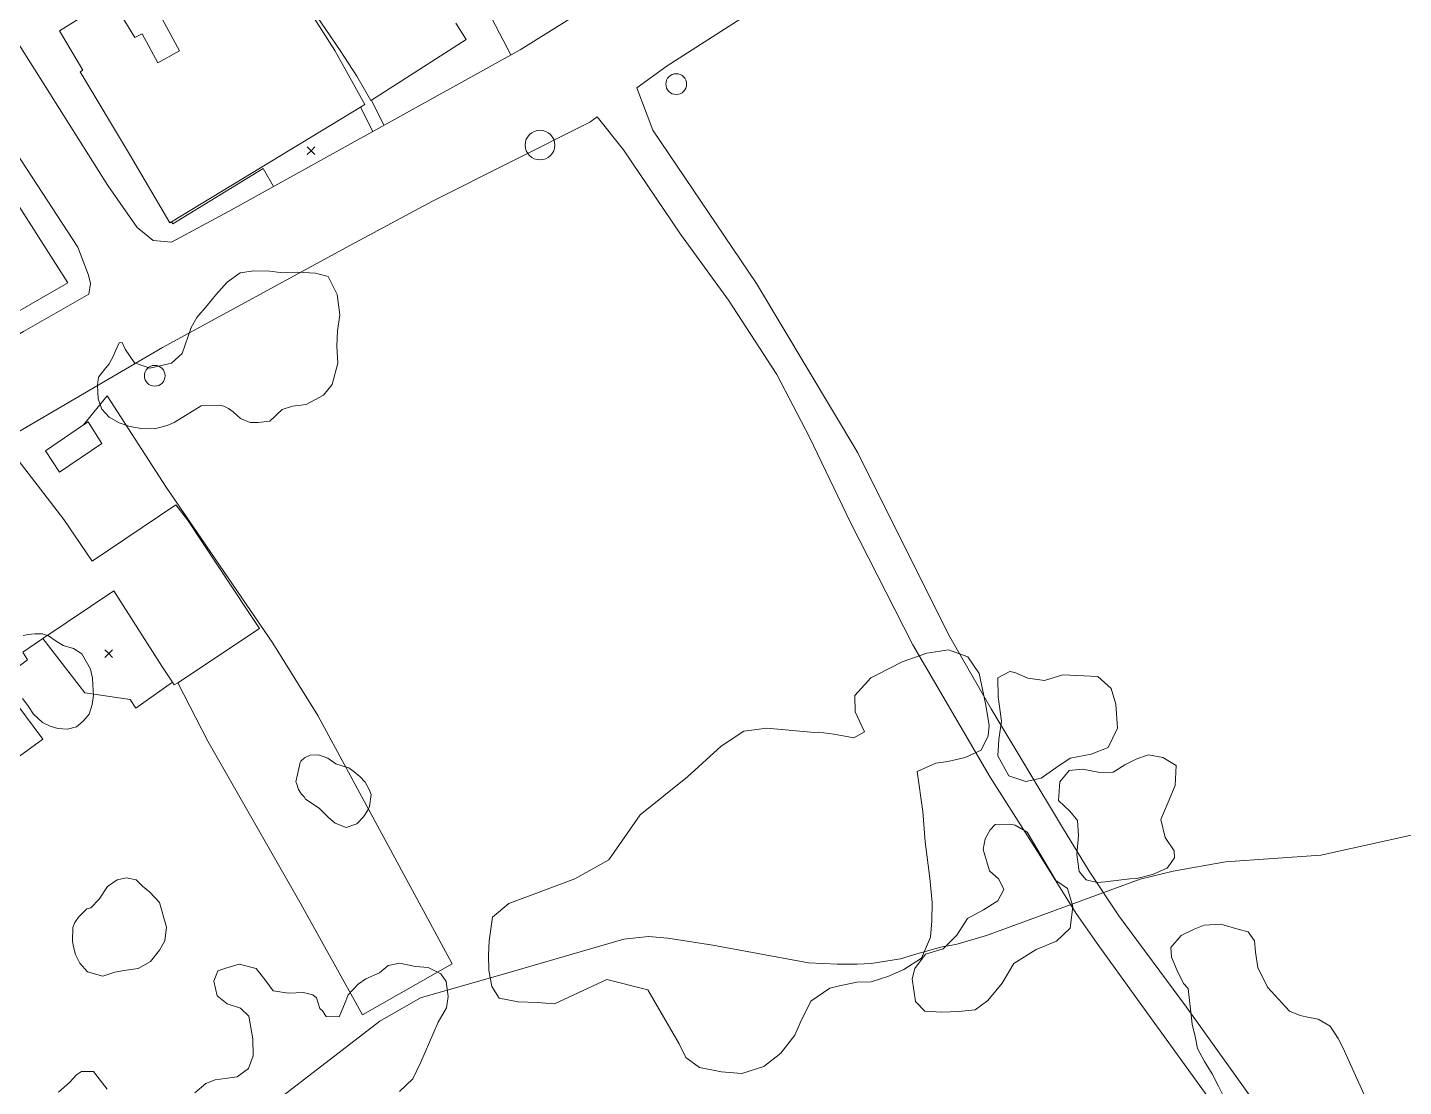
# Model space of a CAD drawing. Header units: metres. Extents: x 4652992 to 4879070, y 2074171 to 2309877.
# Drawn here: x 4653298.2 to 4653400.1, y 2306363.3 to 2306441.8 of the extents above; entities that cross this region are included whole.
import ezdxf

# ---------------------------------------------------------------- set-up
doc = ezdxf.new("R2010")
doc.units = ezdxf.units.M
doc.header["$MEASUREMENT"] = 0
doc.linetypes.add('DGN Style 3', pattern=[92.779933, 66.271381, -26.508552])
doc.layers.get('0').update_dxf_attribs({"color": 4, "lineweight": 0})
for name, color, linetype, lineweight in [('Level 1', 2, 'Continuous', 0), ('Level 18', 5, 'Continuous', 0), ('Level 19', 38, 'DGN Style 3', 0), ('Level 30', 5, 'Continuous', 0), ('Level 31', 38, 'Continuous', 0), ('Level 36', 1, 'Continuous', 0), ('Level 37', 3, 'Continuous', 0), ('Level 38', 3, 'Continuous', 0), ('Level 40', 1, 'Continuous', 0), ('Level 45', 9, 'Continuous', 0), ('Level 61', 4, 'Continuous', 0), ('Level 62', 4, 'Continuous', 0), ('Level 63', 3, 'Continuous', 0)]:
    doc.layers.add(name, color=color, linetype=linetype, lineweight=lineweight)

# ---------------------------------------------------------------- blocks, each defined once
blk = doc.blocks.new('POSTE')
at = {"color": 0, "linetype": 'ByBlock', "lineweight": -2}
blk.add_circle((0, 0), 0.770001, dxfattribs=at)
blk = doc.blocks.new('AL')
at = {"color": 0, "linetype": 'ByBlock', "lineweight": -2, "ltscale": 10}
blk.add_circle((0, 0), 1.100002, dxfattribs=at)
blk = doc.blocks.new('COTA')
at = {"color": 0, "linetype": 'ByBlock', "lineweight": -2, "ltscale": 10}
for p, q in [((0, 0), (-1.419522, -1.408457)), ((-1.408457, 1.419522), (0, 0)), ((1.419522, 1.408457), (0, 0)), ((0, 0), (1.408457, -1.419522))]:
    blk.add_line(p, q, dxfattribs=at)

msp = doc.modelspace()

# ---------------------------------------------------------------- linework, layer by layer
at = {"layer": 'Level 1'}
msp.add_polyline3d([(4653313.14789, 2306359.589907, 1447), (4653324.294314, 2306368.19208, 1446.44), (4653327.323733, 2306369.923708, 1446.36), (4653334.120119, 2306371.870913, 1446), (4653342.377077, 2306374.250307, 1445.24), (4653344.217104, 2306374.457705, 1445.24), (4653345.648684, 2306374.337099, 1445.24), (4653348.963686, 2306373.805483, 1445), (4653356.049502, 2306372.511111, 1444.7), (4653358.174074, 2306372.412722, 1444.66), (4653359.674502, 2306372.404116, 1444.6), (4653360.701723, 2306372.455691, 1444.58), (4653362.881533, 2306372.800905, 1444.52), (4653364.094118, 2306373.161318, 1444.5), (4653365.156313, 2306373.472475, 1444.44), (4653365.950686, 2306373.694521, 1444.4), (4653366.971316, 2306373.872683, 1444.38), (4653369.244777, 2306374.536245, 1444), (4653380.623476, 2306378.709109, 1443), (4653383.067507, 2306379.28528, 1442.56), (4653386.944887, 2306379.990908, 1442.48), (4653394.017885, 2306380.489077, 1442), (4653401.262881, 2306382.093081, 1441.5)], dxfattribs=at)
at = {"layer": 'Level 18', "color": 30}
for points in [[(4653308.858783, 2306425.904808, 1451.833202), (4653313.091171, 2306428.178854, 1451.703385), (4653334.69175, 2306440.154121, 1450.83785), (4653350.718641, 2306450.178458, 1450.276697), (4653364.450095, 2306459.693085, 1449.818691), (4653368.017201, 2306461.932638, 1449.705067), (4653372.377872, 2306464.670417, 1449.561094), (4653374.055446, 2306465.723656, 1449.447595), (4653387.44223, 2306476.195051, 1448.824589), (4653405.402109, 2306489.960243, 1448.30672), (4653416.918715, 2306498.289091, 1447.394434), (4653417.611468, 2306498.790092, 1447.287135), (4653431.868016, 2306509.739062, 1446.354699), (4653447.227282, 2306523.340979, 1445.102867), (4653459.543942, 2306534.399065, 1444.161653), (4653473.833126, 2306551.146423, 1442.755768), (4653481.6842, 2306560.7085, 1442.096301), (4653483.294671, 2306562.669946, 1441.98811), (4653489.053578, 2306569.683905, 1441.512948), (4653505.571211, 2306589.306845, 1440.096023), (4653523.496863, 2306609.992294, 1438.79794), (4653536.079954, 2306624.129948, 1437.834326), (4653547.234311, 2306635.738664, 1437.127425)], [(4653406.449708, 2306483.072581, 1448.196775), (4653397.641364, 2306476.452714, 1448.61929), (4653382.397543, 2306465.605642, 1449.178454), (4653373.780424, 2306459.053165, 1449.517831), (4653363.592449, 2306451.138907, 1450.041668), (4653354.436435, 2306444.65755, 1450.340178), (4653345.596915, 2306438.975648, 1450.702376), (4653343.339358, 2306437.328532, 1450.681655)], [(4653340.408606, 2306435.190254, 1450.775027), (4653339.851278, 2306434.783627, 1450.823791), (4653328.206245, 2306428.939916, 1451.407923), (4653321.815818, 2306425.509451, 1451.534385), (4653308.189986, 2306418.085794, 1452.056872), (4653297.661772, 2306411.918107, 1452.390297), (4653285.045483, 2306404.534946, 1453.098137), (4653275.460515, 2306399.226903, 1453.6304), (4653266.195523, 2306393.92863, 1454.245503), (4653258.784715, 2306389.572793, 1454.653805), (4653257.704994, 2306388.938167, 1454.711617), (4653257.288772, 2306388.711438, 1454.750172), (4653250.64433, 2306385.092011, 1455.29055), (4653248.661377, 2306383.855744, 1455.491051), (4653241.661704, 2306379.491816, 1455.878219), (4653235.19862, 2306375.462423, 1456.464015), (4653221.741491, 2306368.704719, 1457.398463), (4653196.330299, 2306356.425816, 1459.267116)], [(4653254.5332, 2306394.184988, 1454.76041), (4653259.323891, 2306397.224664, 1454.435458), (4653279.807268, 2306408.767378, 1453.283866), (4653279.897029, 2306408.819564, 1453.286771), (4653283.464345, 2306410.893554, 1453.113364), (4653296.880918, 2306418.693769, 1452.42811), (4653297.912884, 2306419.29374, 1452.352988), (4653302.754117, 2306422.04177, 1452.066547)]]:
    msp.add_polyline3d(points, dxfattribs=at)
at = {"layer": 'Level 19', "linetype": 'DGN Style 3'}
for points in [[(4653302.754117, 2306422.04177, 1452.066547), (4653302.860871, 2306422.8456, 1452.159538), (4653302.729677, 2306423.465116, 1452.239004), (4653301.917523, 2306425.522436, 1452.293603), (4653297.392195, 2306432.505554, 1452.356983), (4653293.311524, 2306439.442312, 1452.234938), (4653294.198361, 2306439.930691, 1452.192424), (4653296.997334, 2306441.472078, 1452.024751), (4653304.152963, 2306430.091064, 1452.23803), (4653306.31862, 2306426.998938, 1452.083561), (4653307.508362, 2306426.031839, 1451.929203), (4653308.858783, 2306425.904808, 1451.833202)], [(4653343.339358, 2306437.328532, 1450.681655), (4653344.534297, 2306434.210698, 1451.012283), (4653352.204446, 2306422.832644, 1450.718973), (4653359.718696, 2306410.303063, 1449.495199), (4653366.41981, 2306396.825593, 1447.533772), (4653369.58268, 2306391.317311, 1446.854991), (4653374.864714, 2306382.520498, 1446.011943), (4653376.84478, 2306379.30609, 1445.761241), (4653379.048791, 2306375.984715, 1445.590678), (4653384.067033, 2306369.223579, 1445.763451), (4653391.951384, 2306358.221065, 1446.983076), (4653393.985099, 2306355.265102, 1447.295351), (4653394.691287, 2306354.238672, 1447.403785)], [(4653390.940933, 2306352.113971, 1447.372605), (4653391.025296, 2306352.754334, 1447.31436), (4653390.635454, 2306354.435633, 1447.1487), (4653386.875346, 2306360.881392, 1446.320753), (4653380.425064, 2306369.792, 1445.757188), (4653377.437346, 2306373.940986, 1445.66634), (4653375.888661, 2306376.172091, 1445.549727), (4653373.151614, 2306380.564029, 1445.919298), (4653369.523049, 2306386.254513, 1446.37496), (4653363.786217, 2306396.055738, 1447.570466), (4653359.157889, 2306405.185039, 1448.951366), (4653356.122432, 2306411.44797, 1449.681642), (4653353.703472, 2306416.084423, 1450.18361), (4653350.130436, 2306421.605748, 1450.683099), (4653346.570416, 2306426.485693, 1450.849069), (4653342.356613, 2306432.746426, 1450.984057), (4653340.408606, 2306435.190254, 1450.775027)]]:
    msp.add_polyline3d(points, dxfattribs=at)
at = {"layer": 'Level 30', "color": 1}
for points in [[(4653317.693832, 2306445.251793, 1454.2383), (4653320.976443, 2306440.092023, 1455.5383), (4653323.178846, 2306436.089237, 1454.4383), (4653322.872758, 2306435.903478, 1454.448908), (4653308.871337, 2306427.406293, 1454.934155), (4653308.751731, 2306427.333706, 1454.9383), (4653305.75033, 2306432.431412, 1455.7383), (4653302.109774, 2306438.521984, 1454.5383), (4653302.299479, 2306438.63836, 1454.5383), (4653300.576822, 2306441.557823, 1454.5383), (4653304.387667, 2306443.965457, 1454.3383), (4653306.147937, 2306441.057067, 1454.5383), (4653306.686922, 2306441.337113, 1454.5383), (4653307.845783, 2306439.189901, 1454.9383), (4653309.455101, 2306440.08096, 1454.9383), (4653307.709512, 2306443.310949, 1454.3383)], [(4653323.673771, 2306436.419501, 1454.236843), (4653323.639432, 2306436.397573, 1454.2383), (4653322.593584, 2306438.204179, 1455.2383), (4653321.370868, 2306440.098823, 1455.5383), (4653317.809178, 2306445.32978, 1454.3383)], [(4653329.923214, 2306442.136781, 1453.985049), (4653330.709769, 2306440.912604, 1453.9383), (4653323.673771, 2306436.419501, 1454.236843)], [(4653297.007241, 2306410.403077, 1456.4383), (4653300.881408, 2306405.348377, 1457.0383), (4653302.982179, 2306402.269232, 1456.1383), (4653309.181659, 2306406.447497, 1455.1383), (4653310.064761, 2306405.334024, 1457.8383), (4653314.558455, 2306398.542464, 1457.5383), (4653315.395151, 2306397.269086, 1454.8383), (4653309.324974, 2306393.261064, 1454.8383), (4653309.067578, 2306393.09111, 1454.8383), (4653308.932301, 2306393.295613, 1454.926111)], [(4653308.932301, 2306393.295613, 1454.926111), (4653308.143252, 2306394.488445, 1455.4383), (4653304.587427, 2306400.0688, 1456.0383), (4653299.338799, 2306396.524789, 1456.194133), (4653297.8512, 2306395.520323, 1456.2383), (4653298.202129, 2306394.963782, 1455.4383), (4653296.108129, 2306393.393071, 1455.7383), (4653299.337785, 2306389.081252, 1455.9383), (4653291.244301, 2306383.206293, 1455.9383)]]:
    msp.add_polyline3d(points, dxfattribs=at)
at = {"layer": 'Level 31', "elevation": 1456.1383, "flags": 128}
msp.add_lwpolyline([(4653303.69738, 2306410.986821), (4653300.562319, 2306408.849971), (4653299.545925, 2306410.441212), (4653302.354968, 2306412.373197), (4653302.685323, 2306412.600407), (4653303.69738, 2306410.986821)], dxfattribs=at)
at = {"layer": 'Level 36'}
msp.add_polyline3d([(4653302.354968, 2306412.373197, 1454.081954), (4653304.103027, 2306414.521646, 1454.081954), (4653308.463859, 2306407.755666, 1454.081954), (4653316.363628, 2306396.196622, 1453.781954), (4653319.697908, 2306390.824262, 1452.681953)], dxfattribs=at)
at = {"layer": 'Level 37'}
msp.add_polyline3d([(4653319.697908, 2306390.824262, 1452.681953), (4653329.666816, 2306372.44037, 1448.013835), (4653323.024813, 2306368.647824, 1448.013835), (4653318.479317, 2306376.822546, 1450.513835), (4653311.552149, 2306388.926299, 1452.613835), (4653309.324974, 2306393.261064, 1453.184386)], dxfattribs=at)
at = {"layer": 'Level 38', "extrusion": (0.0093670186848841, 0.0059440273729124, 0.999938461856302), "elevation": 58751.74867, "flags": 128}
msp.add_lwpolyline([(4653076.452647, 2306110.401426), (4653083.402125, 2306114.40124), (4653078.722933, 2306121.775496)], dxfattribs=at)
at = {"layer": 'Level 40', "color": 3, "flags": 128}
for points, elevation in [([(4653297.879884, 2306396.748711), (4653298.253177, 2306396.820269), (4653298.746419, 2306396.892589), (4653299.318589, 2306396.877776), (4653299.743921, 2306396.723657), (4653300.313667, 2306396.325997), (4653300.850675, 2306396.006539), (4653301.599325, 2306395.789897), (4653302.219752, 2306395.406391), (4653302.858434, 2306394.252703), (4653303.019046, 2306393.598737), (4653303.040407, 2306393.091485), (4653303.081754, 2306392.316823), (4653302.997979, 2306391.638226), (4653302.766673, 2306390.940237), (4653302.326826, 2306390.402366), (4653301.840101, 2306389.993354), (4653301.158282, 2306389.813742), (4653300.451999, 2306389.878452), (4653299.8836, 2306390.036293), (4653299.314519, 2306390.314061), (4653298.642047, 2306390.923286), (4653298.218452, 2306391.580213), (4653297.837249, 2306392.085186)], 1456), ([(4653318.390734, 2306387.354379), (4653318.448289, 2306387.456481), (4653318.723046, 2306387.705297), (4653319.136282, 2306387.889589), (4653319.746652, 2306387.922527), (4653320.453163, 2306387.672666), (4653321.051628, 2306387.25498), (4653321.510512, 2306387.09075), (4653322.012839, 2306386.955862), (4653322.407117, 2306386.653148), (4653322.830726, 2306386.307017), (4653323.20384, 2306385.89516), (4653323.512348, 2306385.344815), (4653323.667156, 2306384.975172), (4653323.534198, 2306384.094999), (4653323.404979, 2306383.818025), (4653323.080826, 2306383.31453), (4653322.604072, 2306382.802798), (4653321.798744, 2306382.543341), (4653320.990107, 2306382.850714), (4653320.507838, 2306383.283697), (4653319.842547, 2306383.940801), (4653319.207691, 2306384.365542), (4653318.80636, 2306384.631883), (4653318.689049, 2306384.805551), (4653318.49897, 2306384.993291), (4653318.440315, 2306385.080125), (4653318.264351, 2306385.340624), (4653318.152999, 2306385.739606), (4653318.079131, 2306385.942615), (4653318.093245, 2306386.015374), (4653318.390734, 2306387.354379)], 1452.5), ([(4653379.871083, 2306378.727566), (4653378.038382, 2306378.504831), (4653377.449621, 2306378.445542), (4653376.625732, 2306378.662581), (4653376.110605, 2306379.281622), (4653375.94733, 2306380.525176), (4653376.049719, 2306381.948188), (4653375.976187, 2306383.058927), (4653375.416207, 2306383.744319), (4653374.588797, 2306384.539128), (4653374.680422, 2306385.906443), (4653375.364328, 2306386.755255), (4653376.36409, 2306386.850484), (4653377.643843, 2306386.603032), (4653378.632839, 2306386.642636), (4653379.485441, 2306387.170283), (4653380.38291, 2306387.631543), (4653381.248065, 2306387.925927), (4653382.305267, 2306387.721513), (4653383.287082, 2306387.127715), (4653383.229628, 2306385.638388), (4653382.703691, 2306384.412754), (4653382.166976, 2306383.131475), (4653382.486459, 2306381.800039), (4653383.159567, 2306380.804191), (4653383.173921, 2306380.281998), (4653382.622844, 2306379.52286), (4653381.547625, 2306379.038215), (4653380.393429, 2306378.741984), (4653379.871083, 2306378.727566)], 1454.592086), ([(4653302.607182, 2306376.514959), (4653302.902931, 2306376.5833), (4653303.497596, 2306377.221552), (4653304.120708, 2306378.168157), (4653304.843144, 2306378.656142), (4653305.531261, 2306378.80552), (4653306.257306, 2306378.665091), (4653306.731405, 2306378.196761), (4653307.271882, 2306377.746976), (4653307.971303, 2306376.983969), (4653308.495553, 2306375.156295), (4653308.362363, 2306374.146276), (4653307.973599, 2306373.436784), (4653307.307587, 2306372.592587), (4653306.391868, 2306372.079179), (4653305.359199, 2306371.933662), (4653304.676925, 2306371.814532), (4653303.772041, 2306371.518744), (4653302.640047, 2306371.831878), (4653302.07429, 2306372.474915), (4653301.762298, 2306373.131635), (4653301.620081, 2306373.692735), (4653301.545139, 2306374.115268), (4653301.551488, 2306375.118432), (4653301.718562, 2306375.494146), (4653301.982261, 2306375.882555), (4653302.138492, 2306376.040656), (4653302.330845, 2306376.223157), (4653302.607182, 2306376.514959)], 1453)]:
    msp.add_lwpolyline(points, dxfattribs=dict(at, elevation=elevation))
at = {"layer": 'Level 40', "color": 3}
for points in [[(4653305.43708, 2306417.971691, 1455.616802), (4653306.12072, 2306416.959716, 1455.616802), (4653307.256179, 2306416.575247, 1455.616802), (4653308.864024, 2306416.924296, 1455.616802), (4653309.661084, 2306417.662406, 1457.116802), (4653310.317359, 2306419.575294, 1459.116802), (4653310.734607, 2306420.315311, 1459.116802), (4653311.509277, 2306421.205075, 1459.116802), (4653312.157978, 2306422.00976, 1459.116802), (4653312.995617, 2306422.942045, 1459.116802), (4653313.950563, 2306423.632811, 1459.116802), (4653314.961429, 2306423.765673, 1459.116802), (4653316.162827, 2306423.75229, 1459.116802), (4653316.911543, 2306423.662279, 1459.116802), (4653318.228678, 2306423.681235, 1459.116802), (4653319.525357, 2306423.594728, 1459.116802), (4653320.464621, 2306423.358468, 1459.116802), (4653321.1363, 2306422.02502, 1459.116802), (4653321.334831, 2306420.509451, 1459.116802), (4653321.162508, 2306419.339103, 1459.116802), (4653321.105917, 2306418.20108, 1459.116802), (4653321.187119, 2306416.926978, 1459.116802), (4653320.774686, 2306415.365279, 1459.116802), (4653320.125984, 2306414.560527, 1459.116802), (4653318.844247, 2306413.878144, 1459.116802), (4653317.833314, 2306413.74528, 1459.116802), (4653317.07591, 2306413.508689, 1459.116802), (4653316.142965, 2306412.64944, 1459.116802), (4653315.300519, 2306412.53872, 1459.116802), (4653314.699781, 2306412.545423, 1459.116802), (4653313.991955, 2306412.84641, 1459.116802), (4653313.430568, 2306413.33795, 1459.116802), (4653313.092009, 2306413.567547, 1459.116802), (4653312.743217, 2306413.744407, 1459.116802), (4653312.373959, 2306413.815792, 1459.116802), (4653311.062444, 2306413.776533, 1457.616802), (4653309.075518, 2306412.54711, 1456.116802), (4653308.537041, 2306412.321496, 1456.116802), (4653307.607158, 2306412.061646, 1456.116802), (4653306.622715, 2306412.087108, 1456.116802), (4653305.775069, 2306412.250981, 1456.116802), (4653305.000964, 2306412.510542, 1456.116802), (4653304.257703, 2306412.928996, 1456.116802), (4653303.714498, 2306413.528579, 1456.116802), (4653303.424325, 2306414.299046, 1456.116802), (4653303.397459, 2306415.293356, 1456.116802), (4653303.457563, 2306415.886191, 1456.116802), (4653303.898777, 2306416.460296, 1456.116802), (4653304.256175, 2306416.885752, 1456.116802), (4653304.601713, 2306417.533296, 1456.116802), (4653304.706086, 2306417.787864, 1456.116802), (4653304.998646, 2306418.445643, 1456.116802), (4653305.220828, 2306418.457641, 1456.116802), (4653305.43708, 2306417.971691, 1455.616802)], [(4653352.97233, 2306389.880404, 1465.116802), (4653356.512786, 2306389.578593, 1465.116802), (4653356.822318, 2306389.595297, 1465.116802), (4653357.943745, 2306389.455013, 1465.116802), (4653358.755643, 2306389.298025, 1465.116802), (4653359.419926, 2306389.169579, 1465.116802), (4653360.198589, 2306389.631459, 1465.116802), (4653359.508064, 2306391.110611, 1460.616802), (4653359.503419, 2306392.311486, 1458.116802), (4653360.686947, 2306393.62924, 1458.116802), (4653361.1175, 2306393.855308, 1458.116802), (4653363.00326, 2306394.805285, 1458.116802), (4653364.831251, 2306395.457115, 1458.116802), (4653366.423486, 2306395.690561, 1458.116802), (4653367.871339, 2306395.17865, 1458.116802), (4653368.713028, 2306393.933321, 1458.116802), (4653369.189035, 2306391.598719, 1458.116802), (4653369.436632, 2306390.081544, 1458.116802), (4653369.366809, 2306389.321717, 1458.116802), (4653368.85198, 2306388.26126, 1458.116802), (4653367.663719, 2306387.717679, 1458.116802), (4653366.369651, 2306387.42656, 1458.116802), (4653365.491712, 2306387.286981, 1458.116802), (4653364.120866, 2306386.674123, 1460.616802), (4653364.53458, 2306383.72486, 1463.116802), (4653364.711018, 2306381.464014, 1463.116802), (4653365.037862, 2306378.790085, 1463.116802), (4653365.226307, 2306376.987518, 1463.116802), (4653365.190321, 2306375.612266, 1463.116802), (4653365.108977, 2306374.399347, 1463.116802), (4653364.423378, 2306372.842519, 1463.116802), (4653363.112153, 2306372.021011, 1463.116802), (4653361.932311, 2306371.481263, 1463.116802), (4653360.707114, 2306371.103873, 1463.116802), (4653359.627649, 2306371.082268, 1463.116802), (4653358.356686, 2306370.794474, 1464.616802), (4653357.634611, 2306370.627619, 1464.616802), (4653356.223715, 2306369.674451, 1464.616802), (4653355.451337, 2306368.061365, 1464.616802), (4653355.043675, 2306367.144018, 1464.616802), (4653354.018726, 2306365.809636, 1464.616802), (4653352.755528, 2306364.827851, 1464.616802), (4653351.120657, 2306364.301118, 1464.616802), (4653349.614609, 2306364.439167, 1464.616802), (4653347.98946, 2306364.753522, 1464.616802), (4653346.981616, 2306365.484898, 1464.616802), (4653346.488572, 2306366.499848, 1464.616802), (4653344.16578, 2306370.507483, 1462.116802), (4653341.129459, 2306371.270805, 1458.116802), (4653337.252799, 2306369.473896, 1454.116802), (4653335.948919, 2306369.57051, 1454.116802), (4653334.555521, 2306369.606646, 1454.116802), (4653333.130754, 2306369.882233, 1454.116802), (4653332.601245, 2306370.762591, 1454.116802), (4653332.369391, 2306371.974329, 1454.116802), (4653332.347959, 2306373.067558, 1454.116802), (4653332.401513, 2306374.14627, 1454.116802), (4653332.660886, 2306375.88526, 1454.116802), (4653333.858068, 2306376.90127, 1455.616802), (4653338.735937, 2306378.741048, 1460.116802), (4653341.264994, 2306380.142808, 1462.116802), (4653343.582361, 2306383.459355, 1464.616802), (4653347.086268, 2306386.280663, 1466.116802), (4653349.590286, 2306388.548503, 1466.116802), (4653351.261904, 2306389.67771, 1466.116802), (4653352.97233, 2306389.880404, 1465.116802)], [(4653370.965871, 2306394.095596, 1453.592086), (4653371.355892, 2306394.020188, 1453.592086), (4653372.315651, 2306393.60348, 1453.592086), (4653373.55223, 2306393.422182, 1453.592086), (4653374.907481, 2306393.853591, 1453.592086), (4653377.482201, 2306393.715307, 1452.092086), (4653378.469248, 2306392.829544, 1452.092086), (4653378.822251, 2306391.66098, 1452.092086), (4653378.944673, 2306389.899945, 1452.092086), (4653378.261927, 2306388.468297, 1452.092086), (4653377.004597, 2306387.958528, 1452.092086), (4653375.444659, 2306387.681012, 1452.092086), (4653374.378249, 2306386.960581, 1452.092086), (4653373.301022, 2306386.184321, 1452.092086), (4653372.153579, 2306385.942873, 1452.092086), (4653370.901716, 2306386.358684, 1452.092086), (4653370.08947, 2306387.847775, 1452.092086), (4653370.149018, 2306389.052446, 1452.092086), (4653370.352677, 2306390.402973, 1452.092086), (4653370.115974, 2306392.22037, 1453.092086), (4653370.096312, 2306393.612045, 1453.092086), (4653370.965871, 2306394.095596, 1453.592086)], [(4653370.983196, 2306382.775902, 1452.592086), (4653371.373799, 2306382.70037, 1452.592086), (4653372.257582, 2306382.182211, 1452.592086), (4653372.651745, 2306381.527221, 1452.592086), (4653374.38113, 2306378.598679, 1450.592086), (4653375.256634, 2306378.023062, 1450.592086), (4653375.633855, 2306376.673124, 1450.592086), (4653375.442407, 2306375.084861, 1450.592086), (4653374.442227, 2306374.117353, 1450.592086), (4653372.925751, 2306373.481876, 1450.592086), (4653371.277455, 2306372.465554, 1450.592086), (4653370.414407, 2306371.007107, 1450.592086), (4653369.349168, 2306369.703842, 1450.592086), (4653368.403126, 2306369.016062, 1450.592086), (4653367.162876, 2306368.907638, 1450.592086), (4653365.933467, 2306368.855168, 1450.592086), (4653364.669776, 2306368.925431, 1450.592086), (4653363.99469, 2306369.636503, 1450.592086), (4653363.738552, 2306371.311425, 1450.592086), (4653363.946252, 2306372.083934, 1450.592086), (4653364.733466, 2306373.15069, 1450.592086), (4653366.027866, 2306373.538874, 1450.592086), (4653367.03891, 2306374.562326, 1450.592086), (4653367.848158, 2306375.799585, 1451.592086), (4653369.016345, 2306376.443114, 1451.592086), (4653370.072764, 2306377.108255, 1451.592086), (4653370.525304, 2306377.948135, 1451.592086), (4653370.152223, 2306378.715824, 1451.592086), (4653369.456459, 2306379.314063, 1451.592086), (4653368.999381, 2306380.902328, 1452.592086), (4653369.150658, 2306381.683355, 1452.592086), (4653369.51433, 2306382.365426, 1452.592086), (4653369.879772, 2306382.75777, 1452.592086), (4653370.983196, 2306382.775902, 1452.592086)], [(4653386.965177, 2306362.290687, 1454.592086), (4653386.42481, 2306363.376531, 1454.592086), (4653385.96344, 2306364.27391, 1454.592086), (4653385.390775, 2306365.192804, 1454.592086), (4653384.884538, 2306366.156564, 1454.592086), (4653384.712205, 2306367.055733, 1454.592086), (4653384.484225, 2306367.965655, 1454.592086), (4653384.17883, 2306370.612514, 1451.592086), (4653383.841709, 2306370.967548, 1451.592086), (4653383.344148, 2306371.991241, 1451.592086), (4653382.947548, 2306372.93743, 1451.592086), (4653382.909699, 2306373.640335, 1451.592086), (4653383.663263, 2306374.53797, 1451.592086), (4653384.620531, 2306374.990455, 1451.592086), (4653385.377691, 2306375.307744, 1451.592086), (4653386.605372, 2306375.360149, 1451.592086), (4653387.86912, 2306374.999831, 1451.592086), (4653388.640714, 2306374.792652, 1451.592086), (4653389.091425, 2306374.125843, 1451.592086), (4653389.163556, 2306373.30038, 1451.592086), (4653389.349273, 2306372.163112, 1451.592086), (4653390.050611, 2306370.694242, 1451.592086), (4653391.680445, 2306368.929838, 1451.592086), (4653392.486339, 2306368.600072, 1451.592086), (4653392.933455, 2306368.5136, 1451.592086), (4653393.82769, 2306368.340656, 1451.592086), (4653394.712934, 2306367.821634, 1451.592086), (4653395.288111, 2306366.898818, 1451.592086), (4653395.672174, 2306366.186867, 1451.592086), (4653395.875931, 2306365.741664, 1451.592086), (4653397.861677, 2306361.32205, 1451.092086)], [(4653310.590461, 2306362.866163, 1452.092086), (4653311.405708, 2306363.568527, 1452.092086), (4653312.092685, 2306363.843033, 1452.092086), (4653312.833065, 2306363.926139, 1452.092086), (4653313.72126, 2306364.071184, 1452.092086), (4653314.563199, 2306364.677845, 1452.092086), (4653314.923901, 2306365.603928, 1452.092086), (4653314.899091, 2306366.876169, 1452.092086), (4653314.592958, 2306368.564927, 1452.092086), (4653313.97954, 2306369.136229, 1452.092086), (4653313.001493, 2306369.461213, 1452.092086), (4653312.257205, 2306370.057824, 1452.092086), (4653312.015591, 2306371.145619, 1452.092086), (4653312.298811, 2306371.905568, 1452.092086), (4653312.881575, 2306372.109682, 1452.092086), (4653313.890833, 2306372.412349, 1452.092086), (4653315.139093, 2306372.080373, 1452.092086), (4653315.867779, 2306371.169953, 1452.092086), (4653316.403722, 2306370.432597, 1452.092086), (4653317.546513, 2306370.256806, 1452.092086), (4653318.644363, 2306370.316028, 1452.092086), (4653319.333956, 2306370.137374, 1452.092086), (4653319.60551, 2306369.903792, 1452.092086), (4653319.862782, 2306369.129801, 1452.092086), (4653320.055542, 2306368.956721, 1452.092086), (4653320.336881, 2306368.540184, 1452.092086), (4653321.278479, 2306368.493838, 1452.092086), (4653321.691234, 2306369.455079, 1452.092086), (4653321.957499, 2306370.127798, 1452.092086), (4653322.702357, 2306370.934256, 1452.092086), (4653323.275344, 2306371.32132, 1452.092086), (4653324.266372, 2306371.763312, 1452.092086), (4653324.916825, 2306372.316441, 1452.092086), (4653325.761369, 2306372.469925, 1452.092086), (4653326.939358, 2306372.242074, 1452.092086), (4653327.872496, 2306372.152109, 1452.092086), (4653328.825221, 2306371.696252, 1452.092086), (4653329.212097, 2306371.123525, 1452.092086), (4653329.358113, 2306370.008952, 1452.092086), (4653329.241014, 2306369.171583, 1452.092086), (4653328.62839, 2306368.113201, 1452.092086), (4653327.346001, 2306365.145878, 1453.592086), (4653326.744431, 2306363.907141, 1453.592086), (4653325.749681, 2306362.970303, 1453.592086)], [(4653300.49247, 2306362.932814, 1453.592086), (4653301.305993, 2306363.633668, 1453.592086), (4653301.824518, 2306364.210907, 1453.592086), (4653302.18839, 2306364.456702, 1453.592086), (4653303.092857, 2306364.462407, 1453.592086), (4653304.100621, 2306363.138192, 1453.592086)]]:
    msp.add_polyline3d(points, dxfattribs=at)
at = {"layer": 'Level 62'}
for p, q in [((4653324.601965, 2306434.560617, 1451.25575), (4653323.673861, 2306436.419321, 1451.955371)), ((4653322.872849, 2306435.903299, 1451.953312), (4653323.790101, 2306434.110523, 1451.285817))]:
    msp.add_line(p, q, dxfattribs=at)
at = {"layer": 'Level 62', "extrusion": (-0.8337699859843386, -0.5076439118848445, 0.2170835534947968), "elevation": -5050345.382848, "flags": 128}
msp.add_lwpolyline([(449920.76593, 1124617.707402), (449921.525333, 1124617.733525), (449925.788878, 1124616.529905)], dxfattribs=at)
at = {"layer": 'Level 62'}
for points in [[(4653316.41921, 2306430.024134, 1451.558834), (4653315.663996, 2306431.351826, 1452.281954), (4653308.960105, 2306427.257392, 1452.481954), (4653308.871439, 2306427.406121, 1452.481954)], [(4653308.932137, 2306393.295498, 1452.013835), (4653306.222892, 2306391.379205, 1452.013835), (4653305.798407, 2306392.007667, 1452.013835), (4653302.4361, 2306392.516974, 1452.513835), (4653299.338921, 2306396.52463, 1452.749089)]]:
    msp.add_polyline3d(points, dxfattribs=at)

# ---------------------------------------------------------------- block references
at = {"layer": 'Level 45', "zscale": 0.1}
msp.add_blockref('AL', (4653336.167398, 2306433.097159, 1451.316801), dxfattribs=at)
at = {"layer": 'Level 61', "zscale": 0.1}
for p in [(4653346.260602, 2306437.610402, 1451.622839), (4653307.626315, 2306415.999637, 1452.213835)]:
    msp.add_blockref('POSTE', p, dxfattribs=at)
at = {"layer": 'Level 63', "xscale": 0.2, "yscale": 0.2, "zscale": 0.1}
for p in [(4653319.205541, 2306432.672712, 1452.022858), (4653304.222608, 2306395.415962, 1452.357914)]:
    msp.add_blockref('COTA', p, dxfattribs=at)

doc.saveas('drawing.dxf')
